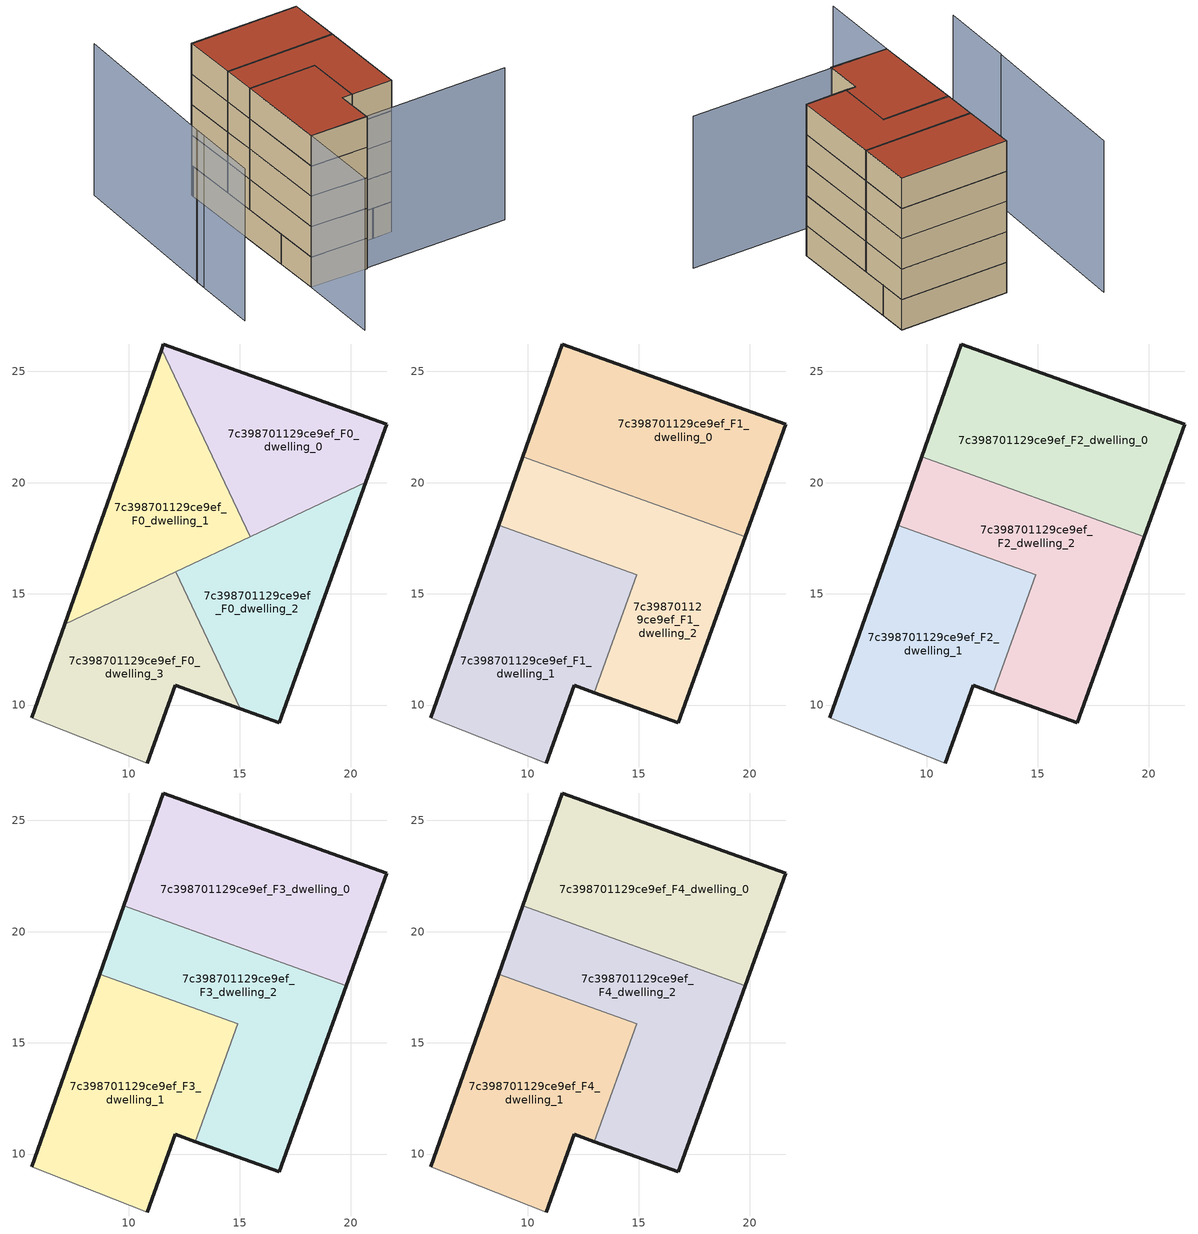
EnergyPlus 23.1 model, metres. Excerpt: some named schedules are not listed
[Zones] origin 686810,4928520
7c398701129ce9ef_F0_dwelling_0
 floor ground (EU_floor_Construction): 20.66,20.02 21.6,22.63 11.57,26.23 11.48,26 15.46,17.57 z0
 wall outside (EU_wall_Construction): 11.48,26 11.57,26.23 21.6,22.63 20.66,20.02 z0:3
 wall to 7c398701129ce9ef_F0_dwelling_1 (EU_wall_Construction): 15.46,17.57 11.48,26 z0:3
 wall to 7c398701129ce9ef_F0_dwelling_2 (EU_wall_Construction): 20.66,20.02 15.46,17.57 z0:3
7c398701129ce9ef_F0_dwelling_1
 floor ground (EU_floor_Construction): 15.46,17.57 11.48,26 7.14,13.64 z0
 wall outside (EU_wall_Construction): 7.14,13.64 11.48,26 z0:3
 wall to 7c398701129ce9ef_F0_dwelling_3 (EU_wall_Construction): 12.11,15.99 7.14,13.64 z0:3
 wall to 7c398701129ce9ef_F0_dwelling_2 (EU_wall_Construction): 15.46,17.57 12.11,15.99 z0:3
7c398701129ce9ef_F0_dwelling_2
 floor ground (EU_floor_Construction): 16.78,9.2 20.66,20.02 12.11,15.99 15.01,9.84 z0
 wall outside (EU_wall_Construction): 20.66,20.02 16.78,9.2 15.01,9.84 z0:3
 wall to 7c398701129ce9ef_F0_dwelling_3 (EU_wall_Construction): 15.01,9.84 12.11,15.99 z0:3
7c398701129ce9ef_F0_dwelling_3
 floor ground (EU_floor_Construction): 15.01,9.84 12.11,15.99 7.14,13.64 5.66,9.42 10.84,7.39 12.09,10.89 z0
 wall outside (EU_wall_Construction): 5.66,9.42 7.14,13.64 / 15.01,9.84 12.09,10.89 10.84,7.39 z0:3
 wall adiabatic (EU_wall_Construction): 10.84,7.39 5.66,9.42 z0:3
7c398701129ce9ef_F1_dwelling_0
 floor to 7c398701129ce9ef_F0_dwelling_0 (EU_floor_Construction): 20.66,20.02 21.6,22.63 11.57,26.23 11.48,26 14.58,19.44 17.34,18.45 z3
 floor to 7c398701129ce9ef_F0_dwelling_1 (EU_floor_Construction): 14.58,19.44 11.48,26 9.78,21.16 z3
 floor to 7c398701129ce9ef_F0_dwelling_2 (EU_floor_Construction): 19.78,17.57 20.66,20.02 17.34,18.45 z3
 wall outside (EU_wall_Construction): 9.78,21.16 11.57,26.23 21.6,22.63 19.78,17.57 z3:6
 wall to 7c398701129ce9ef_F1_dwelling_2 (EU_wall_Construction): 19.78,17.57 9.78,21.16 z3:6
7c398701129ce9ef_F1_dwelling_1
 floor to 7c398701129ce9ef_F0_dwelling_3 (EU_floor_Construction): 10.84,7.39 12.09,10.89 13.01,10.56 13.72,12.57 12.11,15.99 7.14,13.64 5.66,9.42 z3
 floor to 7c398701129ce9ef_F0_dwelling_1 (EU_floor_Construction): 13.16,16.48 8.7,18.08 7.14,13.64 z3
 floor to 7c398701129ce9ef_F0_dwelling_2 (EU_floor_Construction): 13.72,12.57 14.9,15.86 13.16,16.48 12.11,15.99 z3
 wall outside (EU_wall_Construction): 5.66,9.42 8.7,18.08 / 13.01,10.56 12.09,10.89 10.84,7.39 z3:6
 wall adiabatic (EU_wall_Construction): 10.84,7.39 5.66,9.42 z3:6
 wall to 7c398701129ce9ef_F1_dwelling_2 (EU_wall_Construction): 8.7,18.08 14.9,15.86 13.01,10.56 z3:6
7c398701129ce9ef_F1_dwelling_2
 floor to 7c398701129ce9ef_F0_dwelling_2 (EU_floor_Construction): 16.78,9.2 19.78,17.57 17.34,18.45 13.16,16.48 14.9,15.86 13.72,12.57 15.01,9.84 z3
 floor to 7c398701129ce9ef_F0_dwelling_3 (EU_floor_Construction): 15.01,9.84 13.72,12.57 13.01,10.56 z3
 floor to 7c398701129ce9ef_F0_dwelling_1 (EU_floor_Construction): 15.46,17.57 14.58,19.44 9.78,21.16 8.7,18.08 13.16,16.48 z3
 floor to 7c398701129ce9ef_F0_dwelling_0 (EU_floor_Construction): 17.34,18.45 14.58,19.44 15.46,17.57 z3
 wall outside (EU_wall_Construction): 8.7,18.08 9.78,21.16 / 19.78,17.57 16.78,9.2 13.01,10.56 z3:6
7c398701129ce9ef_F2_dwelling_0
 floor to 7c398701129ce9ef_F1_dwelling_0 (EU_floor_Construction): 19.78,17.57 21.6,22.63 11.57,26.23 9.78,21.16 z6
 wall outside (EU_wall_Construction): 9.78,21.16 11.57,26.23 21.6,22.63 19.78,17.57 z6:9
 wall to 7c398701129ce9ef_F2_dwelling_2 (EU_wall_Construction): 19.78,17.57 9.78,21.16 z6:9
7c398701129ce9ef_F2_dwelling_1
 floor to 7c398701129ce9ef_F1_dwelling_1 (EU_floor_Construction): 13.01,10.56 14.9,15.86 8.7,18.08 5.66,9.42 10.84,7.39 12.09,10.89 z6
 wall outside (EU_wall_Construction): 5.66,9.42 8.7,18.08 / 13.01,10.56 12.09,10.89 10.84,7.39 z6:9
 wall adiabatic (EU_wall_Construction): 10.84,7.39 5.66,9.42 z6:9
 wall to 7c398701129ce9ef_F2_dwelling_2 (EU_wall_Construction): 8.7,18.08 14.9,15.86 13.01,10.56 z6:9
7c398701129ce9ef_F2_dwelling_2
 floor to 7c398701129ce9ef_F1_dwelling_2 (EU_floor_Construction): 16.78,9.2 19.78,17.57 9.78,21.16 8.7,18.08 14.9,15.86 13.01,10.56 z6
 wall outside (EU_wall_Construction): 8.7,18.08 9.78,21.16 / 19.78,17.57 16.78,9.2 13.01,10.56 z6:9
7c398701129ce9ef_F3_dwelling_0
 floor to 7c398701129ce9ef_F2_dwelling_0 (EU_floor_Construction): 19.78,17.57 21.6,22.63 11.57,26.23 9.78,21.16 z9
 wall outside (EU_wall_Construction): 9.78,21.16 11.57,26.23 21.6,22.63 19.78,17.57 z9:12
 wall to 7c398701129ce9ef_F3_dwelling_2 (EU_wall_Construction): 19.78,17.57 9.78,21.16 z9:12
7c398701129ce9ef_F3_dwelling_1
 floor to 7c398701129ce9ef_F2_dwelling_1 (EU_floor_Construction): 13.01,10.56 14.9,15.86 8.7,18.08 5.66,9.42 10.84,7.39 12.09,10.89 z9
 wall outside (EU_wall_Construction): 5.66,9.42 8.7,18.08 / 13.01,10.56 12.09,10.89 10.84,7.39 z9:12
 wall adiabatic (EU_wall_Construction): 10.84,7.39 5.66,9.42 z9:12
 wall to 7c398701129ce9ef_F3_dwelling_2 (EU_wall_Construction): 8.7,18.08 14.9,15.86 13.01,10.56 z9:12
7c398701129ce9ef_F3_dwelling_2
 floor to 7c398701129ce9ef_F2_dwelling_2 (EU_floor_Construction): 16.78,9.2 19.78,17.57 9.78,21.16 8.7,18.08 14.9,15.86 13.01,10.56 z9
 wall outside (EU_wall_Construction): 8.7,18.08 9.78,21.16 / 19.78,17.57 16.78,9.2 13.01,10.56 z9:12
7c398701129ce9ef_F4_dwelling_0
 floor to 7c398701129ce9ef_F3_dwelling_0 (EU_floor_Construction): 19.78,17.57 21.6,22.63 11.57,26.23 9.78,21.16 z12
 wall outside (EU_wall_Construction): 9.78,21.16 11.57,26.23 21.6,22.63 19.78,17.57 z12:15
 wall to 7c398701129ce9ef_F4_dwelling_2 (EU_wall_Construction): 19.78,17.57 9.78,21.16 z12:15
 roof outside (EU_roof_Construction): 21.6,22.63 19.78,17.57 9.78,21.16 11.57,26.23 z15
7c398701129ce9ef_F4_dwelling_1
 floor to 7c398701129ce9ef_F3_dwelling_1 (EU_floor_Construction): 13.01,10.56 14.9,15.86 8.7,18.08 5.66,9.42 10.84,7.39 12.09,10.89 z12
 wall outside (EU_wall_Construction): 5.66,9.42 8.7,18.08 / 13.01,10.56 12.09,10.89 10.84,7.39 z12:15
 wall adiabatic (EU_wall_Construction): 10.84,7.39 5.66,9.42 z12:15
 wall to 7c398701129ce9ef_F4_dwelling_2 (EU_wall_Construction): 8.7,18.08 14.9,15.86 13.01,10.56 z12:15
 roof outside (EU_roof_Construction): 14.9,15.86 13.01,10.56 12.09,10.89 10.84,7.39 5.66,9.42 8.7,18.08 z15
7c398701129ce9ef_F4_dwelling_2
 floor to 7c398701129ce9ef_F3_dwelling_2 (EU_floor_Construction): 16.78,9.2 19.78,17.57 9.78,21.16 8.7,18.08 14.9,15.86 13.01,10.56 z12
 wall outside (EU_wall_Construction): 8.7,18.08 9.78,21.16 / 19.78,17.57 16.78,9.2 13.01,10.56 z12:15
 roof outside (EU_roof_Construction): 19.78,17.57 16.78,9.2 13.01,10.56 14.9,15.86 8.7,18.08 9.78,21.16 z15
shading: 0.74,17.72 -1.93,10.82 / 2.85,1.79 5.66,9.42 / 5.66,9.42 23.97,2.69 / 6.75,32.81 0.34,16.73 z0:15
[Building]
EU S2 Campaign: North Axis=0; Terrain=City; Solar Distribution=FullExterior
[Site:Location]
Bologna: Latitude=44.5; Longitude=11.25; Time Zone=1; Elevation=37
[SizingPeriod:WeatherFileDays]
AnnualSizingPeriod: Begin Month=1; Begin Day of Month=1; End Month=12; End Day of Month=31; Day of Week for Start Day=Monday; Use Weather File Daylight Saving Period=No; Use Weather File Rain and Snow Indicators=No
[MATERIAL]
EU_InternalMass_Material: Roughness=MediumRough; Thickness=0.1; Conductivity=1; Density=1800; Specific Heat=900; Thermal Absorptance=0.9; Solar Absorptance=0.7; Visible Absorptance=0.7
[MATERIAL:NOMASS] Roughness=MediumRough; Thermal Absorptance=0.9; Solar Absorptance=0.7; Visible Absorptance=0.7
Name | Thermal Resistance
EU_wall_NoMass | 0.905828
EU_roof_NoMass | 0.37593
EU_floor_NoMass | 0.67114
[CONSTRUCTION]
EU_wall_Construction: EU_wall_NoMass
EU_roof_Construction: EU_roof_NoMass
EU_floor_Construction: EU_floor_NoMass
EU_InternalMass_Construction: EU_InternalMass_Material
[ZONE] Type=1; Multiplier=1; Ceiling Height=autocalculate; Floor Area=autocalculate; Part of Total Floor Area=Yes
Name | Volume
7c398701129ce9ef_F0_dwelling_0 | 128.698
7c398701129ce9ef_F1_dwelling_0; 7c398701129ce9ef_F2_dwelling_0; 7c398701129ce9ef_F3_dwelling_0; 7c398701129ce9ef_F4_dwelling_0 | 171.588
7c398701129ce9ef_F0_dwelling_1 | 128.696
7c398701129ce9ef_F1_dwelling_1; 7c398701129ce9ef_F2_dwelling_1; 7c398701129ce9ef_F3_dwelling_1; 7c398701129ce9ef_F4_dwelling_1 | 171.595
7c398701129ce9ef_F0_dwelling_2 | 128.69
7c398701129ce9ef_F1_dwelling_2; 7c398701129ce9ef_F2_dwelling_2; 7c398701129ce9ef_F3_dwelling_2; 7c398701129ce9ef_F4_dwelling_2 | 171.6
7c398701129ce9ef_F0_dwelling_3 | 128.694
[INTERNALMASS] Construction=EU_InternalMass_Construction
Name | Zone or ZoneList | Surface Area
7c398701129ce9ef_F0_dwelling_0_EU_InternalMass | 7c398701129ce9ef_F0_dwelling_0 | 42.9002
7c398701129ce9ef_F0_dwelling_1_EU_InternalMass | 7c398701129ce9ef_F0_dwelling_1 | 42.8979
7c398701129ce9ef_F0_dwelling_2_EU_InternalMass | 7c398701129ce9ef_F0_dwelling_2 | 42.8958
7c398701129ce9ef_F0_dwelling_3_EU_InternalMass | 7c398701129ce9ef_F0_dwelling_3 | 42.8978
7c398701129ce9ef_F1_dwelling_0_EU_InternalMass | 7c398701129ce9ef_F1_dwelling_0 | 57.1989
7c398701129ce9ef_F1_dwelling_1_EU_InternalMass | 7c398701129ce9ef_F1_dwelling_1 | 57.1988
7c398701129ce9ef_F1_dwelling_2_EU_InternalMass | 7c398701129ce9ef_F1_dwelling_2 | 57.1997
7c398701129ce9ef_F2_dwelling_0_EU_InternalMass | 7c398701129ce9ef_F2_dwelling_0 | 57.1989
7c398701129ce9ef_F2_dwelling_1_EU_InternalMass | 7c398701129ce9ef_F2_dwelling_1 | 57.1988
7c398701129ce9ef_F2_dwelling_2_EU_InternalMass | 7c398701129ce9ef_F2_dwelling_2 | 57.1997
7c398701129ce9ef_F3_dwelling_0_EU_InternalMass | 7c398701129ce9ef_F3_dwelling_0 | 57.1989
7c398701129ce9ef_F3_dwelling_1_EU_InternalMass | 7c398701129ce9ef_F3_dwelling_1 | 57.1988
7c398701129ce9ef_F3_dwelling_2_EU_InternalMass | 7c398701129ce9ef_F3_dwelling_2 | 57.1997
7c398701129ce9ef_F4_dwelling_0_EU_InternalMass | 7c398701129ce9ef_F4_dwelling_0 | 57.1989
7c398701129ce9ef_F4_dwelling_1_EU_InternalMass | 7c398701129ce9ef_F4_dwelling_1 | 57.1988
7c398701129ce9ef_F4_dwelling_2_EU_InternalMass | 7c398701129ce9ef_F4_dwelling_2 | 57.1997
[OTHEREQUIPMENT] Fuel Type=Electricity; Design Level Calculation Method=Watts/Area; Power per Zone Floor Area=1; Fraction Latent=0; Fraction Radiant=0; Fraction Lost=0; Carbon Dioxide Generation Rate=0; EndUse Subcategory=EU_Step8_InternalGains
Name | Zone or ZoneList or Space or SpaceList | Schedule
EU_Step8_InternalGain_7c398701129ce9ef_F0_dwelling_0_f000 | 7c398701129ce9ef_F0_dwelling_0 | EU_Step8_GainSchedule_7c398701129ce9ef_F0_dwelling_0_f000
EU_Step8_InternalGain_7c398701129ce9ef_F0_dwelling_1_f000 | 7c398701129ce9ef_F0_dwelling_1 | EU_Step8_GainSchedule_7c398701129ce9ef_F0_dwelling_1_f000
EU_Step8_InternalGain_7c398701129ce9ef_F0_dwelling_2_f000 | 7c398701129ce9ef_F0_dwelling_2 | EU_Step8_GainSchedule_7c398701129ce9ef_F0_dwelling_2_f000
EU_Step8_InternalGain_7c398701129ce9ef_F0_dwelling_3_f000 | 7c398701129ce9ef_F0_dwelling_3 | EU_Step8_GainSchedule_7c398701129ce9ef_F0_dwelling_3_f000
EU_Step8_InternalGain_7c398701129ce9ef_F1_dwelling_0_f000 | 7c398701129ce9ef_F1_dwelling_0 | EU_Step8_GainSchedule_7c398701129ce9ef_F1_dwelling_0_f000
EU_Step8_InternalGain_7c398701129ce9ef_F1_dwelling_1_f000 | 7c398701129ce9ef_F1_dwelling_1 | EU_Step8_GainSchedule_7c398701129ce9ef_F1_dwelling_1_f000
EU_Step8_InternalGain_7c398701129ce9ef_F1_dwelling_2_f000 | 7c398701129ce9ef_F1_dwelling_2 | EU_Step8_GainSchedule_7c398701129ce9ef_F1_dwelling_2_f000
EU_Step8_InternalGain_7c398701129ce9ef_F2_dwelling_0_f000 | 7c398701129ce9ef_F2_dwelling_0 | EU_Step8_GainSchedule_7c398701129ce9ef_F2_dwelling_0_f000
EU_Step8_InternalGain_7c398701129ce9ef_F2_dwelling_1_f000 | 7c398701129ce9ef_F2_dwelling_1 | EU_Step8_GainSchedule_7c398701129ce9ef_F2_dwelling_1_f000
EU_Step8_InternalGain_7c398701129ce9ef_F2_dwelling_2_f000 | 7c398701129ce9ef_F2_dwelling_2 | EU_Step8_GainSchedule_7c398701129ce9ef_F2_dwelling_2_f000
EU_Step8_InternalGain_7c398701129ce9ef_F3_dwelling_0_f000 | 7c398701129ce9ef_F3_dwelling_0 | EU_Step8_GainSchedule_7c398701129ce9ef_F3_dwelling_0_f000
EU_Step8_InternalGain_7c398701129ce9ef_F3_dwelling_1_f000 | 7c398701129ce9ef_F3_dwelling_1 | EU_Step8_GainSchedule_7c398701129ce9ef_F3_dwelling_1_f000
EU_Step8_InternalGain_7c398701129ce9ef_F3_dwelling_2_f000 | 7c398701129ce9ef_F3_dwelling_2 | EU_Step8_GainSchedule_7c398701129ce9ef_F3_dwelling_2_f000
EU_Step8_InternalGain_7c398701129ce9ef_F4_dwelling_0_f000 | 7c398701129ce9ef_F4_dwelling_0 | EU_Step8_GainSchedule_7c398701129ce9ef_F4_dwelling_0_f000
EU_Step8_InternalGain_7c398701129ce9ef_F4_dwelling_1_f000 | 7c398701129ce9ef_F4_dwelling_1 | EU_Step8_GainSchedule_7c398701129ce9ef_F4_dwelling_1_f000
EU_Step8_InternalGain_7c398701129ce9ef_F4_dwelling_2_f000 | 7c398701129ce9ef_F4_dwelling_2 | EU_Step8_GainSchedule_7c398701129ce9ef_F4_dwelling_2_f000
[ZONEVENTILATION:DESIGNFLOWRATE] Schedule=EU_AlwaysOn; Design Flow Rate Calculation Method=AirChanges/Hour; Air Changes per Hour=0.73129; Ventilation Type=Natural; Fan Pressure Rise=0; Fan Total Efficiency=1; Constant Term Coefficient=1; Temperature Term Coefficient=0; Velocity Term Coefficient=0; Velocity Squared Term Coefficient=0; Minimum Indoor Temperature=-100; Maximum Indoor Temperature=100; Delta Temperature=-100; Minimum Outdoor Temperature=-100; Maximum Outdoor Temperature=100; Maximum Wind Speed=40
Name | Zone or ZoneList or Space or SpaceList
EU_ConstantAir_7c398701129ce9ef_F0_dwelling_0 | 7c398701129ce9ef_F0_dwelling_0
EU_ConstantAir_7c398701129ce9ef_F0_dwelling_1 | 7c398701129ce9ef_F0_dwelling_1
EU_ConstantAir_7c398701129ce9ef_F0_dwelling_2 | 7c398701129ce9ef_F0_dwelling_2
EU_ConstantAir_7c398701129ce9ef_F0_dwelling_3 | 7c398701129ce9ef_F0_dwelling_3
EU_ConstantAir_7c398701129ce9ef_F1_dwelling_0 | 7c398701129ce9ef_F1_dwelling_0
EU_ConstantAir_7c398701129ce9ef_F1_dwelling_1 | 7c398701129ce9ef_F1_dwelling_1
EU_ConstantAir_7c398701129ce9ef_F1_dwelling_2 | 7c398701129ce9ef_F1_dwelling_2
EU_ConstantAir_7c398701129ce9ef_F2_dwelling_0 | 7c398701129ce9ef_F2_dwelling_0
EU_ConstantAir_7c398701129ce9ef_F2_dwelling_1 | 7c398701129ce9ef_F2_dwelling_1
EU_ConstantAir_7c398701129ce9ef_F2_dwelling_2 | 7c398701129ce9ef_F2_dwelling_2
EU_ConstantAir_7c398701129ce9ef_F3_dwelling_0 | 7c398701129ce9ef_F3_dwelling_0
EU_ConstantAir_7c398701129ce9ef_F3_dwelling_1 | 7c398701129ce9ef_F3_dwelling_1
EU_ConstantAir_7c398701129ce9ef_F3_dwelling_2 | 7c398701129ce9ef_F3_dwelling_2
EU_ConstantAir_7c398701129ce9ef_F4_dwelling_0 | 7c398701129ce9ef_F4_dwelling_0
EU_ConstantAir_7c398701129ce9ef_F4_dwelling_1 | 7c398701129ce9ef_F4_dwelling_1
EU_ConstantAir_7c398701129ce9ef_F4_dwelling_2 | 7c398701129ce9ef_F4_dwelling_2
[HVACTEMPLATE:THERMOSTAT] Constant Heating Setpoint=20; Constant Cooling Setpoint=50
EU_HeatOnly_7c398701129ce9ef_F0_dwelling_0; EU_HeatOnly_7c398701129ce9ef_F0_dwelling_1; EU_HeatOnly_7c398701129ce9ef_F0_dwelling_2; EU_HeatOnly_7c398701129ce9ef_F0_dwelling_3; EU_HeatOnly_7c398701129ce9ef_F1_dwelling_0; EU_HeatOnly_7c398701129ce9ef_F1_dwelling_1; EU_HeatOnly_7c398701129ce9ef_F1_dwelling_2; EU_HeatOnly_7c398701129ce9ef_F2_dwelling_0; EU_HeatOnly_7c398701129ce9ef_F2_dwelling_1; EU_HeatOnly_7c398701129ce9ef_F2_dwelling_2; EU_HeatOnly_7c398701129ce9ef_F3_dwelling_0; EU_HeatOnly_7c398701129ce9ef_F3_dwelling_1; EU_HeatOnly_7c398701129ce9ef_F3_dwelling_2; EU_HeatOnly_7c398701129ce9ef_F4_dwelling_0; EU_HeatOnly_7c398701129ce9ef_F4_dwelling_1; EU_HeatOnly_7c398701129ce9ef_F4_dwelling_2
[HVACTEMPLATE:ZONE:IDEALLOADSAIRSYSTEM] System Availability Schedule=EU_AlwaysOn; Maximum Heating Supply Air Temperature=50; Minimum Cooling Supply Air Temperature=13; Maximum Heating Supply Air Humidity Ratio=0.0156; Minimum Cooling Supply Air Humidity Ratio=0.0077; Heating Limit=NoLimit; Cooling Limit=NoLimit; Heating Availability Schedule=EU_AlwaysOn; Cooling Availability Schedule=EU_CoolingOff; Dehumidification Control Type=ConstantSensibleHeatRatio; Cooling Sensible Heat Ratio=0.7; Dehumidification Setpoint=60; Humidification Control Type=None; Humidification Setpoint=30; Outdoor Air Method=None; Outdoor Air Flow Rate per Person=0.00944; Outdoor Air Flow Rate per Zone Floor Area=0; Outdoor Air Flow Rate per Zone=0; Demand Controlled Ventilation Type=None; Outdoor Air Economizer Type=NoEconomizer; Heat Recovery Type=None; Sensible Heat Recovery Effectiveness=0.7; Latent Heat Recovery Effectiveness=0.65
Name | Template Thermostat
7c398701129ce9ef_F0_dwelling_0 | EU_HeatOnly_7c398701129ce9ef_F0_dwelling_0
7c398701129ce9ef_F0_dwelling_1 | EU_HeatOnly_7c398701129ce9ef_F0_dwelling_1
7c398701129ce9ef_F0_dwelling_2 | EU_HeatOnly_7c398701129ce9ef_F0_dwelling_2
7c398701129ce9ef_F0_dwelling_3 | EU_HeatOnly_7c398701129ce9ef_F0_dwelling_3
7c398701129ce9ef_F1_dwelling_0 | EU_HeatOnly_7c398701129ce9ef_F1_dwelling_0
7c398701129ce9ef_F1_dwelling_1 | EU_HeatOnly_7c398701129ce9ef_F1_dwelling_1
7c398701129ce9ef_F1_dwelling_2 | EU_HeatOnly_7c398701129ce9ef_F1_dwelling_2
7c398701129ce9ef_F2_dwelling_0 | EU_HeatOnly_7c398701129ce9ef_F2_dwelling_0
7c398701129ce9ef_F2_dwelling_1 | EU_HeatOnly_7c398701129ce9ef_F2_dwelling_1
7c398701129ce9ef_F2_dwelling_2 | EU_HeatOnly_7c398701129ce9ef_F2_dwelling_2
7c398701129ce9ef_F3_dwelling_0 | EU_HeatOnly_7c398701129ce9ef_F3_dwelling_0
7c398701129ce9ef_F3_dwelling_1 | EU_HeatOnly_7c398701129ce9ef_F3_dwelling_1
7c398701129ce9ef_F3_dwelling_2 | EU_HeatOnly_7c398701129ce9ef_F3_dwelling_2
7c398701129ce9ef_F4_dwelling_0 | EU_HeatOnly_7c398701129ce9ef_F4_dwelling_0
7c398701129ce9ef_F4_dwelling_1 | EU_HeatOnly_7c398701129ce9ef_F4_dwelling_1
7c398701129ce9ef_F4_dwelling_2 | EU_HeatOnly_7c398701129ce9ef_F4_dwelling_2
